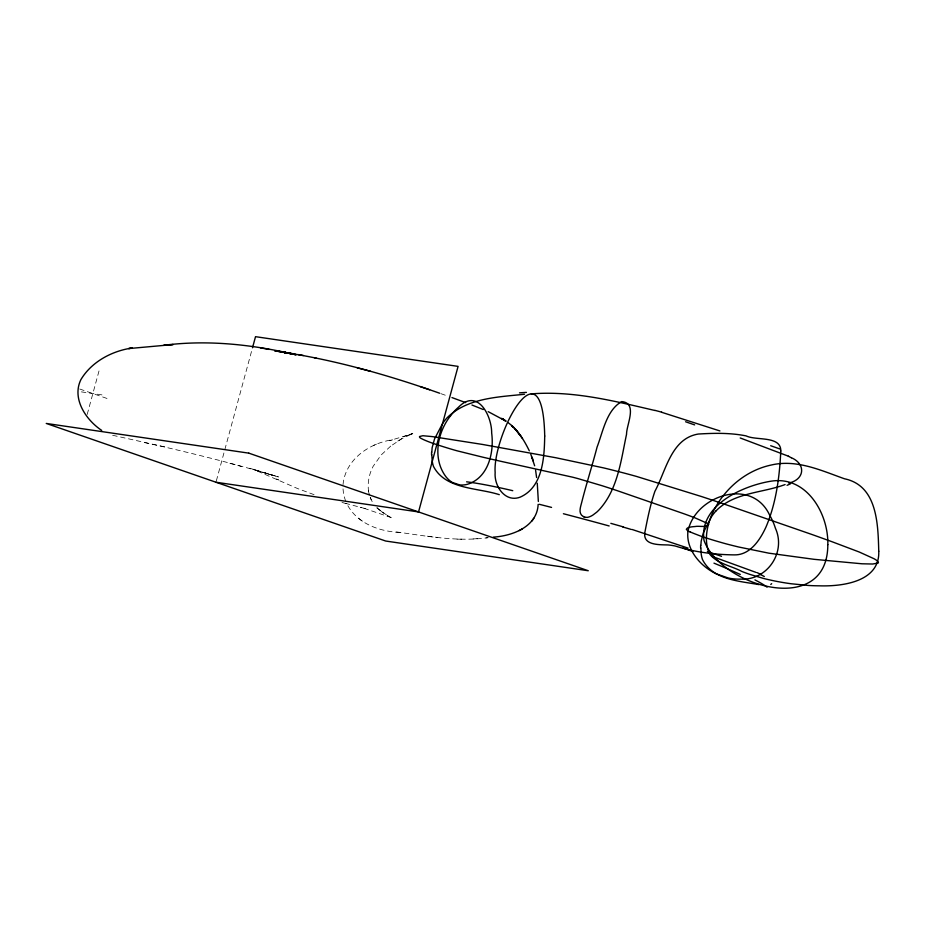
<?xml version="1.0" encoding="UTF-8"?>
<svg xmlns="http://www.w3.org/2000/svg" width="925" height="925" viewBox="0 0 925 925"><rect width="100%" height="100%" fill="white"/><g stroke="black" fill="none" stroke-linecap="round" stroke-linejoin="round"><path stroke-width="0.69" stroke-dasharray="4.62 3.47" d="M343.025 484.631C345.314 459.517 369.549 442.878 393.009 439.71L389.668 440.601L412.562 433.698L403.219 436.739L407.139 435.478M87.193 414.446L99.299 369.884M216.346 480.861L252.132 349.153M408.457 435.028L413.197 433.351L401.774 438.728L390.57 446.185L391.125 445.734L381.135 455.007L373.122 466.362C368.566 475.068 366.89 485.359 369.272 494.967L368.37 490.423L369.376 495.048M401.774 438.728L397.519 441.248L398.652 440.578M373.619 445.376L376.452 444.185M396.409 531.944C426.61 536.038 457.181 542.004 487.729 537.726M485.891 537.934L488.365 537.668M473.091 538.94L480.468 538.431M457.042 539.159L463.402 539.217M427.257 536.188L437.479 537.46M400.109 532.476C379.377 531.528 356.877 523.562 346.933 503.963M81.377 391.876L104.352 395.241M267.348 473.704L278.471 476.942C222.902 460.06 166.222 447.11 109.636 434.623M144.369 442.543L165.274 446.995M345.198 503.258L365.144 508.565L360.264 507.293M341.996 502.483L347.858 503.975M240.882 466.327L241.529 466.489L228.163 462.858M363.964 508.264L390.836 517.445L387.286 515.583L391.46 517.803L387.286 515.583M258.26 471.103L253.011 469.195L276.517 476.375L270.447 474.548M264.296 472.733L268.643 474.062L262.723 472.247M249.75 468.235L261.22 471.854L256.757 470.443M314.072 494.667L297.572 488.539L253.011 469.195M79.7 388.997L107.358 398.583M440.913 393.668L447.087 395.842M277.477 479.462L278.575 479.948L276.402 478.977M383.91 513.456L376.949 507.825L387.644 515.768M362.369 521.191L358.727 518.382L361.166 520.278M376.949 507.825L380.187 510.75M370.254 497.419L372.336 501.963M370.254 497.407L371.145 499.778M345.649 501.257L343.603 494.563L342.921 487.822"/><path stroke-width="1.39" d="M538.35 501.466L537.263 483.197M431.836 452.105L432.102 448.035A5.272 3.191 -70.8 0 1 432.229 447.399L434.368 439.548A6.625 4.105 -70.7 0 1 434.577 438.901L442.416 423.847A39.497 22.986 -70 0 1 447.029 417.834C467.137 397.912 497.904 397.079 524.475 394.27M700.896 545.311L701.173 541.252A5.272 3.122 -71 0 1 701.312 540.616L703.439 532.765A6.625 3.827 -71.1 0 1 703.647 532.118L711.313 516.994A39.497 24.351 -71.9 0 1 715.915 510.982M538.142 504.391C537.159 526.799 512.357 535.945 493.314 537.124M252.513 347.765L255.52 336.677L458.083 366.381L418.539 511.941L215.976 482.237M771.681 583.663L770.779 584.473M531.863 521.076L533.829 518.289M450.579 415.741C437.19 432.657 432.264 458.997 446.174 477.046A57.628 32.109 -78.3 0 0 452.313 482.422L459.528 484.885A61.628 34.341 -78.3 0 0 467.287 484.33C488.377 477.994 494.239 452.464 491.672 433.05C491.811 415.579 477.45 387.667 458.361 407.324A62.102 34.607 -78.3 0 0 450.579 415.741M715.927 510.993C733.999 492.308 762.073 493.152 785.094 484.561M519.064 530.638L522.278 528.938M788.771 483.104C804.762 479.52 805.999 464.142 791.638 457.852M132.391 347.962L128.679 348.575L173.137 344.562L163.794 345.279C207.986 339.602 252.537 344.528 295.699 354.691L277.569 351.003M131.096 348.17C111.266 351.28 91.309 362.091 80.868 379.666C71.653 398.744 85.944 419.938 101.715 430.414M531.239 393.888C573.188 390.547 614.397 401.08 654.9 410.48M758.939 584.612C739.156 581.039 712.539 579.744 702.503 559.59A32.017 19.529 -70 0 1 701.208 554.006L700.861 547.97M294.613 353.974L282.611 352.124C336.203 360.288 388.592 375.226 439.664 393.229M290.3 353.35L274.656 350.772L291.502 353.755L280.622 351.72L289.12 353.327M269.267 349.442L260.572 347.881M298.116 354.576L303.435 355.524M287.247 352.945L296.301 354.772M314.303 357.686L316.142 358.079M499.292 494.667C477.358 487.533 445.526 489.591 433.467 466.397A32.017 18.847 -71.7 0 1 432.183 460.812L431.813 454.765M584.808 517.225L587.271 517.376A299.168 46.343 -74 0 0 592.913 515.052L596.683 512.196A233.042 36.098 -74 0 0 599.388 509.548C617.946 489.059 621.01 460.118 626.549 434.218C626.422 424.806 638.007 403.069 621.716 401.577C606.511 410.133 602.973 431.697 597.099 447.029C592.208 465.703 586.3 484.099 581.594 502.83C580.391 507.443 578.009 513.837 583.49 516.589M539.321 504.298L551.554 507.409M370.532 371.307L357.212 367.792M661.537 412.249L719.916 430.946M610.835 523.353L623.311 526.892M632.157 529.493L688.084 548.12M702.376 536.685L707.186 538.269A34.838 3.157 15.2 0 0 710.481 539.31L714.169 540.431A55.188 5.007 15.2 0 0 718.251 541.634L723.674 543.183A26.039 2.359 15.2 0 0 727.697 544.27L732.473 545.484A80.417 7.284 15.2 0 0 738.751 547.022L768.929 553.185L814.046 559.313L862.007 563.788L872.703 564.019L878.126 563.024A75.862 6.88 15.2 0 0 878.357 562.354L877.235 560.851A85.297 7.735 15.2 0 0 874.021 558.723L859.267 552.028L833.009 542.096A539.853 48.932 15.2 0 0 823.724 538.72A516.138 46.782 15.2 0 0 811.884 534.477L725.686 504.611A516.138 46.782 15.2 0 0 715.904 501.327A539.853 48.932 15.2 0 0 701.543 496.552L636.354 476.387A85.297 7.735 15.2 0 0 622.941 472.756L610.662 469.623A75.862 6.88 15.2 0 0 603.343 467.842L555.971 457.771L482.422 444.428L432.414 436.612L422.91 435.733L419.638 436.473A80.417 7.284 15.2 0 0 419.522 437.074L419.915 437.652A26.039 2.359 15.2 0 0 420.84 438.277L422.922 439.329A55.188 5.007 15.2 0 0 424.91 440.231L427.038 441.121A34.838 3.157 15.2 0 0 429.316 442.011L433.293 443.48A49.719 4.509 15.2 0 0 440.716 445.885L443.422 446.74A70.936 6.429 15.2 0 0 451.042 449.076L453.62 449.839A23.981 2.174 15.2 0 0 457.297 450.868L482.422 457.089A221.722 20.096 15.2 0 0 515.78 464.57L572.691 477.208A40.214 3.642 15.2 0 1 578.426 478.722L602.002 485.694A147.827 13.401 15.2 0 1 617.438 490.736L683.748 513.699A150.729 13.667 15.2 0 1 695.022 517.873L707.729 523.515A40.214 3.642 15.2 0 1 708.666 524.313C706.527 527.955 698.826 525.573 694.744 526.568A221.722 20.096 15.2 0 0 687.356 528.082L686.338 529.308L687.553 530.638A24.212 2.197 15.2 0 0 689.137 531.459L690.073 531.887M420.274 386.604L429.616 389.76M711.799 556.295L755.829 572.332M740.208 437.976L788.678 456.291M451.955 397.577L465.668 402.618M471.947 405.011L483.232 409.521M488.18 411.648L505.882 421.095L503.373 419.464L505.015 420.517M760.061 574.263L764.327 576.529M504.241 420.019L505.882 421.095M508.415 422.887C517.908 429.952 524.197 440.369 529.308 450.822M512.589 426.39L511.583 425.477L513.363 427.119M513.063 426.853L514.115 427.859L512.334 426.159M520.694 435.895L515.549 429.385L522.475 438.508M530.719 453.99L534.65 465.784M532.511 458.731L531.956 457.123L533.343 461.159M535.598 470.258L536.604 477.52M702.306 536.673A49.719 4.509 15.2 0 1 696.525 534.5L694.629 533.771A70.936 6.429 15.2 0 1 690.062 531.875M519.526 392.847A183.416 32.294 4.3 0 1 526.429 392.397M655.039 410.399A71.19 10.718 13.1 0 1 661.733 412.18M770.687 445.723A427.743 11.69 17.6 0 1 780.423 449.157M685.598 421.765A427.743 9.47 18.4 0 1 694.652 424.899M788.343 456.245A71.19 10.002 12.6 0 1 791.337 457.806M790.551 483.763A183.416 54.748 14.3 0 1 787.048 485.313M431.559 454.88A108.919 65.987 -70.8 0 1 431.582 452.209M466.593 481.821A155.608 17.482 17.5 0 1 512.762 490.689M563.406 513.733A191.88 10.314 15.3 0 1 609.17 525.967M622.826 526.984A74.925 5.874 15.3 0 1 631.359 529.493M683.136 548.051A427.489 68.647 12.4 0 1 692.86 551.554M707.359 551.52A424.205 68.855 11.8 0 1 721.523 556.318M756.916 572.575A74.925 6.579 15.5 0 1 760.974 574.471M713.973 563.152A191.88 12.453 18.9 0 1 740.289 574.437M754.916 579.882A155.608 12.395 18.5 0 1 767.056 587.178M700.607 548.086A108.919 65.039 -70.7 0 1 700.641 545.426M584.82 517.191A183.878 28.513 -73.6 0 1 583.444 516.74M544.709 436.033C544.316 457.551 542.929 487.093 520.162 497.153C505.085 502.842 494.008 485.972 495.153 472.502C492.308 436.311 542.686 338.33 544.709 436.033M878.75 551.196C880.103 581.652 842.663 586.554 819.585 585.826A233.042 210.426 -63.8 0 1 808.138 585.444L791.164 583.756A299.168 270.135 -63.8 0 1 763.391 578.403L749.874 574.402A183.878 166.072 -64.6 0 1 741.966 571.5C731.351 565.857 717.916 563.915 709.891 554.399C703.324 541.137 707.012 525.007 712.932 512.149C724.321 488.851 745.77 470.339 771.415 464.986C796.714 459.066 821.18 470.501 844.49 478.78C877.455 485.613 877.998 524.325 878.75 551.196M780.781 450.984C779.567 476.791 776.202 503.015 766.016 526.961C760.177 539.703 750.256 555.127 734.45 554.884C714.482 554.665 694.478 552.121 675.412 546.062A147.642 88.488 -70.9 0 0 668.07 544.952C659.224 544.652 642.285 545.53 644.945 531.991C647.593 518.289 650.402 504.518 654.912 491.291C666 470.779 671.157 438.519 698.248 434.045C714.169 433.062 730.415 432.727 746.151 435.906C756.026 440.82 781.105 435.467 780.781 450.984M827.817 544.64C827.713 617.877 720.968 586.485 704.029 540.477C698.606 505.374 743.041 485.509 771.508 481.116C806.739 475.762 828.65 513.78 827.817 544.64M687.934 531.517C686.35 545.322 694.606 558.249 704.954 566.667A61.628 58.356 89.6 0 0 715.962 573.72L728.206 577.998A57.628 54.563 89.6 0 0 740.809 579.119C767.183 580.599 786.331 552.341 775.428 528.279A62.102 58.807 89.6 0 0 769.658 515.167C751.782 476.548 694.756 495.627 687.934 531.517M248.813 453.146L46.25 423.442L385.702 541.033L588.265 570.737L248.813 453.146M503.235 419.383L501.57 418.377L504.137 419.95L502.483 418.921L503.235 419.383M516.277 430.217L514.843 428.61L517.006 431.05L516.277 430.217"/></g></svg>
